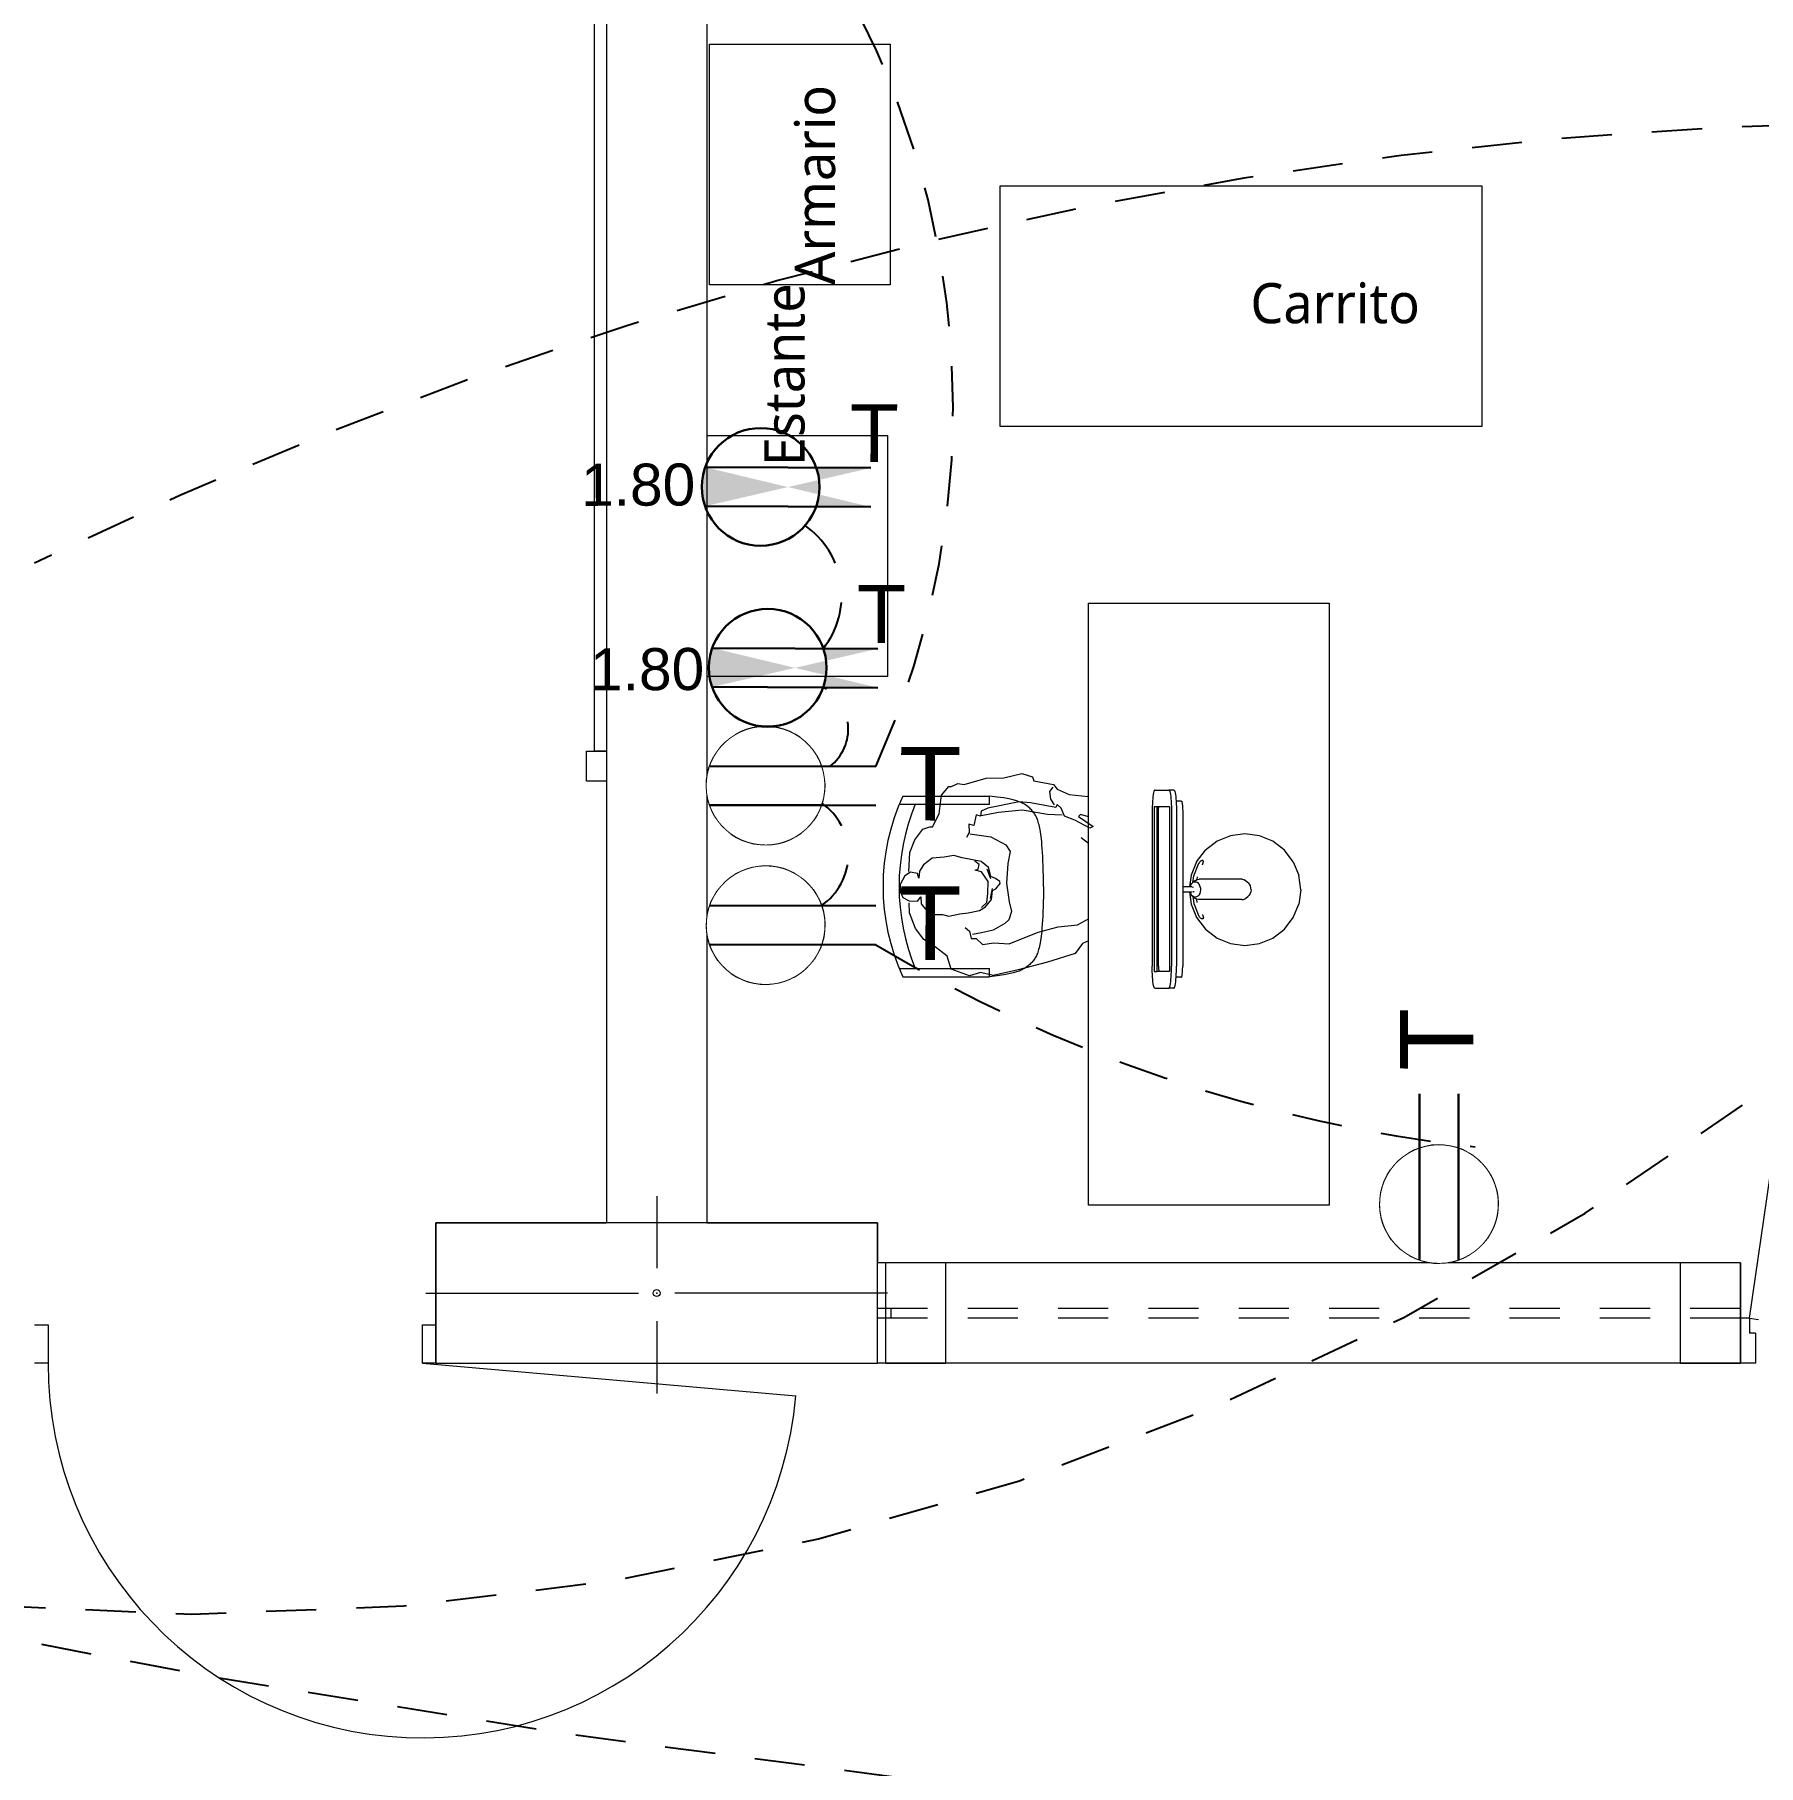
# Model space of a CAD drawing. Header units: metres. Extents: x -17 to 101, y 0 to 79.
# Drawn here: x 64.534 to 68.829, y 44.716 to 49.028 of the extents above; entities that cross this region are included whole.
import ezdxf

# ---------------------------------------------------------------- set-up
doc = ezdxf.new("R2010")
doc.units = ezdxf.units.M
doc.set_wipeout_variables(frame=1)
for name, pattern in [('CONTINUA', [0]), ('DASHED2', [0.375, 0.25, -0.125]), ('HIDDEN2', [0.1875, 0.125, -0.0625])]:
    doc.linetypes.add(name, pattern=pattern)
doc.layers.add('Cotas varias El', color=253, linetype='Continuous', lineweight=13)
doc.layers.add('TOMACORRIENTE', color=5, linetype='HIDDEN2', lineweight=30)
doc.styles.add('Generales', font='trebuc.ttf', dxfattribs={"height": 0.1})
doc.styles.get("Standard").update_dxf_attribs({"font": 'arial.ttf'})
doc.styles.add('style1', font='arial.ttf', dxfattribs={"height": 0.35})

# ---------------------------------------------------------------- blocks, each defined once
blk = doc.blocks.new('Tomacorriente con puesta a tierra')
at = {"layer": 'TOMACORRIENTE'}
blk.add_lwpolyline([(0.111, 0.0379), (0.1065, 0.0493), (0.1007, 0.0601), (0.0939, 0.0703), (0.086, 0.0798), (0.0772, 0.0883), (0.0676, 0.0959), (0.0572, 0.1024), (0.0462, 0.1079), (0.0346, 0.1121), (0.0227, 0.1151), (0.0106, 0.1168), (-0.0017, 0.1173), (-0.014, 0.1165), (-0.0261, 0.1144), (-0.0379, 0.111), (-0.0493, 0.1065), (-0.0601, 0.1007), (-0.0703, 0.0939), (-0.0798, 0.086), (-0.0883, 0.0772), (-0.0959, 0.0676), (-0.1024, 0.0572), (-0.1079, 0.0462), (-0.1121, 0.0346), (-0.1151, 0.0227), (-0.1168, 0.0106), (-0.1173, -0.0017), (-0.1165, -0.014), (-0.1144, -0.0261), (-0.111, -0.0379), (-0.1065, -0.0493), (-0.1007, -0.0601), (-0.0939, -0.0703), (-0.086, -0.0798), (-0.0772, -0.0883), (-0.0676, -0.0959), (-0.0572, -0.1024), (-0.0462, -0.1079), (-0.0346, -0.1121), (-0.0227, -0.1151), (-0.0106, -0.1168), (0.0017, -0.1173), (0.014, -0.1165), (0.0261, -0.1144), (0.0379, -0.111), (0.0493, -0.1065), (0.0601, -0.1007), (0.0703, -0.0939), (0.0798, -0.086), (0.0883, -0.0772), (0.0959, -0.0676), (0.1024, -0.0572), (0.1079, -0.0462), (0.1121, -0.0346), (0.1151, -0.0227), (0.1168, -0.0106), (0.1173, 0.0017), (0.1165, 0.014), (0.1144, 0.0261)], close=True, dxfattribs=at)
at = {"layer": 'TOMACORRIENTE', "color": 5, "linetype": 'CONTINUA', "style": 'style1', "text_generation_flag": 4}
blk.add_text('T', height=0.1466, rotation=180, dxfattribs=at).set_placement((0.3906, -0.0687))
blk.add_wipeout([(0.111, 0.0379), (0.1065, 0.0493), (0.1007, 0.0601), (0.0939, 0.0703), (0.086, 0.0798), (0.0772, 0.0883), (0.0676, 0.0959), (0.0572, 0.1024), (0.0462, 0.1079), (0.0346, 0.1121), (0.0227, 0.1151), (0.0106, 0.1168), (-0.0017, 0.1173), (-0.014, 0.1165), (-0.0261, 0.1144), (-0.0379, 0.111), (-0.0493, 0.1065), (-0.0601, 0.1007), (-0.0703, 0.0939), (-0.0798, 0.086), (-0.0883, 0.0772), (-0.0959, 0.0676), (-0.1024, 0.0572), (-0.1079, 0.0462), (-0.1121, 0.0346), (-0.1151, 0.0227), (-0.1168, 0.0106), (-0.1173, -0.0017), (-0.1165, -0.014), (-0.1144, -0.0261), (-0.111, -0.0379), (-0.1065, -0.0493), (-0.1007, -0.0601), (-0.0939, -0.0703), (-0.086, -0.0798), (-0.0772, -0.0883), (-0.0676, -0.0959), (-0.0572, -0.1024), (-0.0462, -0.1079), (-0.0346, -0.1121), (-0.0227, -0.1151), (-0.0106, -0.1168), (0.0017, -0.1173), (0.014, -0.1165), (0.0261, -0.1144), (0.0379, -0.111), (0.0493, -0.1065), (0.0601, -0.1007), (0.0703, -0.0939), (0.0798, -0.086), (0.0883, -0.0772), (0.0959, -0.0676), (0.1024, -0.0572), (0.1079, -0.0462), (0.1121, -0.0346), (0.1151, -0.0227), (0.1168, -0.0106), (0.1173, 0.0017), (0.1165, 0.014), (0.1144, 0.0261)]).dxf.layer = 'TOMACORRIENTE'
at = {"layer": 'TOMACORRIENTE', "color": 5, "linetype": 'CONTINUA'}
for p, q in [((-0.1107, 0.0388), (0.2197, 0.0388)), ((-0.1107, -0.0388), (0.2197, -0.0388))]:
    blk.add_line(p, q, dxfattribs=at)
blk = doc.blocks.new('tomac. 2.2')
at = {"layer": 'TOMACORRIENTE'}
h = blk.add_hatch(color=256, dxfattribs=at)
h.dxf.hatch_style = 1
edge = h.paths.add_edge_path()
edge.add_line((-0.1383, 0.0488), (0.2747, 0.048))
edge.add_line((-0.1385, -0.0483), (0.2745, -0.0491))
edge = h.paths.add_edge_path()
edge.add_ellipse((0, 0), major_axis=(0.1039, 0.1035), ratio=1, start_angle=475.671, end_angle=514.329)
edge.add_line((-0.1385, -0.0483), (0.1383, -0.0488))
edge.add_ellipse((0, 0), major_axis=(0.1039, 0.1035), ratio=1, start_angle=655.671, end_angle=694.329)
edge.add_line((0.1385, 0.0483), (-0.1383, 0.0488))
at = {"layer": 'TOMACORRIENTE', "color": 5, "linetype": 'CONTINUA'}
for p, q in [((-0.1383, 0.0488), (0.2747, 0.048)), ((-0.1385, -0.0483), (0.2745, -0.0491))]:
    blk.add_line(p, q, dxfattribs=at)
blk.add_ellipse((0, 0), major_axis=(0.1039, 0.1035), ratio=1, start_param=5.497787, end_param=11.780972, dxfattribs=at)
at = {"layer": 'TOMACORRIENTE'}
blk.add_text('T', height=0.144, dxfattribs=at).set_placement((0.2215, 0.0626))

msp = doc.modelspace()

# ---------------------------------------------------------------- linework, layer by layer
at = {"layer": 'Cotas varias El', "ltscale": 0.05}
for p, q in [((65.9589, 52.4681), (65.9589, 46.0681)), ((66.2089, 52.4681), (66.2089, 46.0681))]:
    msp.add_line(p, q, dxfattribs=at)
at = {"layer": 'Cotas varias El', "linetype": 'Continuous'}
for p, q in [((65.9289, 47.2431), (65.9289, 51.2931)), ((65.9589, 51.2931), (65.9589, 47.2431)), ((65.9089, 47.1681), (65.9089, 47.2431)), ((65.9089, 47.2431), (65.9589, 47.2431)), ((65.9589, 47.2431), (65.9289, 47.2431)), ((65.9589, 47.2431), (65.9589, 47.1681)), ((65.9589, 47.1681), (65.9089, 47.1681)), ((66.0839, 46.1347), (66.0839, 45.9547)), ((68.7839, 45.9681), (66.6339, 45.9681)), ((68.7839, 45.7181), (68.7839, 45.9681)), ((68.7839, 45.9681), (68.7839, 45.7181)), ((65.5089, 45.8931), (66.0389, 45.8931)), ((66.6589, 45.8931), (66.1289, 45.8931)), ((66.0839, 45.8231), (66.0839, 45.6431)), ((65.5006, 45.7181), (66.4304, 45.6368)), ((68.7839, 45.7181), (66.6339, 45.7181))]:
    msp.add_line(p, q, dxfattribs=at)
at = {"layer": 'Cotas varias El'}
for p, q in [((66.6968, 47.1313), (66.8068, 47.1313)), ((67.321, 47.1354), (67.3203, 47.1305)), ((67.3218, 47.1394), (67.321, 47.1354)), ((67.3227, 47.1426), (67.3218, 47.1394)), ((67.3235, 47.1448), (67.3227, 47.1426)), ((67.3245, 47.146), (67.3235, 47.1448)), ((67.3252, 47.1461), (67.3245, 47.146)), ((67.3252, 47.1461), (67.3595, 47.1461)), ((67.3721, 47.1461), (67.3595, 47.1461)), ((67.3595, 47.1461), (67.3603, 47.146)), ((67.3603, 47.146), (67.3612, 47.1448)), ((67.3612, 47.1448), (67.3621, 47.1426)), ((67.3621, 47.1426), (67.3629, 47.1394)), ((67.3629, 47.1394), (67.3637, 47.1354)), ((67.3637, 47.1354), (67.3644, 47.1305)), ((67.3721, 47.1461), (67.3728, 47.146)), ((67.3728, 47.146), (67.3738, 47.1448)), ((67.3738, 47.1448), (67.3746, 47.1426)), ((67.3746, 47.1426), (67.3755, 47.1394)), ((67.3755, 47.1394), (67.3763, 47.1354)), ((67.3763, 47.1354), (67.377, 47.1305)), ((66.6881, 47.1113), (66.9127, 47.1113)), ((66.7827, 47.1311), (66.9127, 47.1311)), ((66.8077, 47.1311), (66.9127, 47.1311)), ((66.9127, 47.1113), (66.9127, 47.1311)), ((67.3185, 47.1048), (67.3184, 47.0975)), ((67.3184, 47.0975), (67.3184, 47.0916)), ((67.3184, 47.0916), (67.3184, 46.7074)), ((67.3188, 47.1119), (67.3185, 47.1048)), ((67.3192, 47.1186), (67.3188, 47.1119)), ((67.3197, 47.1249), (67.3192, 47.1186)), ((67.3203, 47.1305), (67.3197, 47.1249)), ((67.3235, 47.105), (67.3235, 46.694)), ((67.3235, 47.105), (67.3298, 47.105)), ((67.3298, 47.105), (67.3298, 46.694)), ((67.3298, 47.105), (67.3311, 47.105)), ((67.3311, 47.1048), (67.3309, 47.0975)), ((67.3309, 47.0975), (67.3309, 47.0916)), ((67.3309, 47.0916), (67.3309, 46.7074)), ((67.3311, 47.105), (67.3311, 47.1048)), ((67.3311, 47.105), (67.3348, 47.105)), ((67.3344, 47.0985), (67.3346, 47.102)), ((67.3344, 47.0949), (67.3344, 47.0985)), ((67.3344, 47.0913), (67.3344, 47.0949)), ((67.3344, 46.7077), (67.3344, 47.0913)), ((67.3346, 47.102), (67.3348, 47.105)), ((67.3348, 47.105), (67.3612, 47.105)), ((67.3612, 47.105), (67.3612, 46.694)), ((67.3644, 47.1305), (67.365, 47.1249)), ((67.365, 47.1249), (67.3655, 47.1186)), ((67.3655, 47.1186), (67.3659, 47.1119)), ((67.3659, 47.1119), (67.3662, 47.1048)), ((67.3662, 47.1048), (67.3663, 47.0975)), ((67.3663, 47.0975), (67.3664, 47.0916)), ((67.3664, 47.0916), (67.3664, 46.7074)), ((67.377, 47.1305), (67.3776, 47.1249)), ((67.3776, 47.1249), (67.3781, 47.1187)), ((67.3909, 47.1187), (67.3781, 47.1187)), ((67.3781, 47.1187), (67.3781, 47.1186)), ((67.3781, 47.1186), (67.3785, 47.1119)), ((67.3785, 47.1119), (67.3788, 47.1048)), ((67.3788, 47.1048), (67.3789, 47.0975)), ((67.3789, 47.0975), (67.3789, 47.0916)), ((67.3789, 47.0916), (67.3789, 46.7074)), ((67.3909, 47.1187), (67.3914, 47.1186)), ((67.3914, 47.1186), (67.3918, 47.118)), ((67.3918, 47.118), (67.3922, 47.117)), ((67.3922, 47.117), (67.3927, 47.1154)), ((67.3927, 47.1154), (67.393, 47.1134)), ((67.393, 47.1134), (67.3934, 47.1111)), ((67.3934, 47.1111), (67.3937, 47.1083)), ((67.3937, 47.1083), (67.3939, 47.1053)), ((67.3939, 47.1053), (67.3941, 47.102)), ((67.3941, 47.102), (67.3942, 47.0985)), ((67.3942, 47.0985), (67.3943, 47.0949)), ((67.3943, 47.0949), (67.3943, 47.0913)), ((67.3943, 47.0913), (67.3943, 46.905)), ((67.4799, 47.0185), (67.4511, 46.9964)), ((67.5135, 47.0324), (67.4799, 47.0185)), ((67.5495, 47.0371), (67.5135, 47.0324)), ((67.5855, 47.0324), (67.5495, 47.0371)), ((67.619, 47.0185), (67.5855, 47.0324)), ((67.6478, 46.9964), (67.619, 47.0185)), ((67.429, 46.9676), (67.4151, 46.934)), ((67.422, 46.9322), (67.4349, 46.9638)), ((67.429, 46.9676), (67.4511, 46.9964)), ((67.4356, 46.965), (67.4349, 46.9638)), ((67.436, 46.9652), (67.4352, 46.964)), ((67.4365, 46.9661), (67.4356, 46.965)), ((67.4373, 46.9671), (67.4365, 46.9661)), ((67.4382, 46.9681), (67.4373, 46.9671)), ((67.4391, 46.9689), (67.4382, 46.9681)), ((67.44, 46.9696), (67.4391, 46.9689)), ((67.4409, 46.9702), (67.44, 46.9696)), ((67.4417, 46.9706), (67.4409, 46.9702)), ((67.4425, 46.9709), (67.4417, 46.9706)), ((67.4433, 46.971), (67.4425, 46.9709)), ((67.4439, 46.9709), (67.4433, 46.971)), ((67.4433, 46.96), (67.4437, 46.9607)), ((67.4437, 46.9607), (67.4443, 46.9619)), ((67.4445, 46.9707), (67.4439, 46.9709)), ((67.4443, 46.9619), (67.4448, 46.9631)), ((67.445, 46.9704), (67.4445, 46.9707)), ((67.4448, 46.9631), (67.4452, 46.9643)), ((67.4454, 46.9699), (67.445, 46.9704)), ((67.4452, 46.9643), (67.4455, 46.9654)), ((67.4456, 46.9692), (67.4454, 46.9699)), ((67.4455, 46.9654), (67.4457, 46.9665)), ((67.4458, 46.9684), (67.4456, 46.9692)), ((67.4457, 46.9665), (67.4458, 46.9675)), ((67.4458, 46.9675), (67.4458, 46.9684)), ((67.67, 46.9676), (67.6478, 46.9964)), ((67.67, 46.9676), (67.6839, 46.934)), ((67.4151, 46.934), (67.4113, 46.905)), ((67.4261, 46.9212), (67.4192, 46.9155)), ((67.4225, 46.9172), (67.4192, 46.9155)), ((67.4199, 46.916), (67.422, 46.9322)), ((67.4225, 46.9172), (67.426, 46.9177)), ((67.426, 46.9177), (67.4294, 46.9168)), ((67.4261, 46.9212), (67.4305, 46.9234)), ((67.4326, 46.9147), (67.4294, 46.9168)), ((67.4307, 46.9298), (67.4298, 46.9231)), ((67.4305, 46.9234), (67.4351, 46.9241)), ((67.5429, 46.9241), (67.4351, 46.9241)), ((67.5429, 46.9241), (67.5475, 46.9229)), ((67.5518, 46.9201), (67.5475, 46.9229)), ((67.5518, 46.9201), (67.5583, 46.9147)), ((67.6886, 46.898), (67.6839, 46.934)), ((67.4113, 46.905), (67.3943, 46.905)), ((67.3943, 46.905), (67.3943, 46.8924)), ((67.3943, 46.8924), (67.3943, 46.7077)), ((67.3943, 46.8924), (67.4111, 46.8924)), ((67.4111, 46.8924), (67.4129, 46.8924)), ((67.4111, 46.8924), (67.4151, 46.862)), ((67.4128, 46.905), (67.4113, 46.905)), ((67.4141, 46.9088), (67.4128, 46.905)), ((67.4175, 46.905), (67.4128, 46.905)), ((67.4136, 46.8898), (67.4129, 46.8924)), ((67.4129, 46.8924), (67.4183, 46.8924)), ((67.4156, 46.8858), (67.4136, 46.8898)), ((67.4141, 46.9088), (67.4163, 46.9126)), ((67.4183, 46.8826), (67.4156, 46.8858)), ((67.4192, 46.9155), (67.4163, 46.9126)), ((67.4215, 46.8805), (67.4183, 46.8826)), ((67.4183, 46.8826), (67.4248, 46.8772)), ((67.4192, 46.9042), (67.4211, 46.9049)), ((67.4192, 46.9043), (67.42, 46.9047)), ((67.4197, 46.8815), (67.422, 46.8638)), ((67.42, 46.9047), (67.4211, 46.9049)), ((67.4208, 46.8925), (67.423, 46.8932)), ((67.4219, 46.8926), (67.4208, 46.8925)), ((67.4249, 46.8797), (67.4215, 46.8805)), ((67.423, 46.8932), (67.4219, 46.8926)), ((67.4291, 46.8744), (67.4248, 46.8772)), ((67.4284, 46.8801), (67.4249, 46.8797)), ((67.4317, 46.8819), (67.4284, 46.8801)), ((67.4337, 46.8733), (67.4291, 46.8744)), ((67.4307, 46.8662), (67.4296, 46.8743)), ((67.4346, 46.8847), (67.4317, 46.8819)), ((67.4353, 46.9116), (67.4326, 46.9147)), ((67.5415, 46.8733), (67.4337, 46.8733)), ((67.4368, 46.8885), (67.4346, 46.8847)), ((67.4373, 46.9075), (67.4353, 46.9116)), ((67.4383, 46.893), (67.4368, 46.8885)), ((67.4386, 46.9029), (67.4373, 46.9075)), ((67.4389, 46.8979), (67.4383, 46.893)), ((67.4386, 46.9029), (67.4389, 46.8979)), ((67.5415, 46.8733), (67.5462, 46.8739)), ((67.5462, 46.8739), (67.5506, 46.8762)), ((67.5506, 46.8762), (67.5574, 46.8819)), ((67.5603, 46.8847), (67.5574, 46.8819)), ((67.561, 46.9116), (67.5583, 46.9147)), ((67.5625, 46.8885), (67.5603, 46.8847)), ((67.5631, 46.9075), (67.561, 46.9116)), ((67.564, 46.893), (67.5625, 46.8885)), ((67.5643, 46.9029), (67.5631, 46.9075)), ((67.5646, 46.8979), (67.564, 46.893)), ((67.5646, 46.8979), (67.5643, 46.9029)), ((67.6886, 46.898), (67.6839, 46.862)), ((67.4151, 46.862), (67.429, 46.8285)), ((67.422, 46.8638), (67.4349, 46.8322)), ((67.4356, 46.831), (67.4349, 46.8322)), ((67.4365, 46.8299), (67.4356, 46.831)), ((67.4373, 46.8289), (67.4365, 46.8299)), ((67.4433, 46.8361), (67.4437, 46.8354)), ((67.4437, 46.8354), (67.4443, 46.8341)), ((67.4443, 46.8341), (67.4448, 46.8329)), ((67.4448, 46.8329), (67.4452, 46.8317)), ((67.4452, 46.8317), (67.4455, 46.8306)), ((67.4455, 46.8306), (67.4457, 46.8295)), ((67.4457, 46.8295), (67.4458, 46.8285)), ((67.67, 46.8285), (67.6839, 46.862)), ((67.429, 46.8285), (67.4511, 46.7996)), ((67.4382, 46.8279), (67.4373, 46.8289)), ((67.4391, 46.8271), (67.4382, 46.8279)), ((67.44, 46.8264), (67.4391, 46.8271)), ((67.4409, 46.8258), (67.44, 46.8264)), ((67.4417, 46.8254), (67.4409, 46.8258)), ((67.4425, 46.8251), (67.4417, 46.8254)), ((67.4433, 46.825), (67.4425, 46.8251)), ((67.4439, 46.8251), (67.4433, 46.825)), ((67.4445, 46.8253), (67.4439, 46.8251)), ((67.445, 46.8256), (67.4445, 46.8253)), ((67.4454, 46.8262), (67.445, 46.8256)), ((67.4456, 46.8268), (67.4454, 46.8262)), ((67.4458, 46.8276), (67.4456, 46.8268)), ((67.4458, 46.8285), (67.4458, 46.8276)), ((67.4511, 46.7996), (67.4799, 46.7775)), ((67.619, 46.7775), (67.6478, 46.7996)), ((67.6478, 46.7996), (67.67, 46.8285)), ((67.4799, 46.7775), (67.5135, 46.7636)), ((67.5135, 46.7636), (67.5495, 46.7589)), ((67.5495, 46.7589), (67.5855, 46.7636)), ((67.5855, 46.7636), (67.619, 46.7775)), ((66.6881, 46.7013), (66.9127, 46.7013)), ((66.9127, 46.6811), (66.9127, 46.7013)), ((67.3184, 46.7015), (67.3184, 46.7074)), ((67.3185, 46.6942), (67.3184, 46.7015)), ((67.3309, 46.7015), (67.3309, 46.7074)), ((67.3311, 46.6942), (67.3309, 46.7015)), ((67.3344, 46.7077), (67.3344, 46.7041)), ((67.3344, 46.7041), (67.3344, 46.7005)), ((67.3344, 46.7005), (67.3346, 46.697)), ((67.3662, 46.6942), (67.3663, 46.7015)), ((67.3663, 46.7015), (67.3664, 46.7074)), ((67.3788, 46.6942), (67.3789, 46.7015)), ((67.3789, 46.7015), (67.3789, 46.7074)), ((67.3941, 46.697), (67.3942, 46.7005)), ((67.3942, 46.7005), (67.3943, 46.7041)), ((67.3943, 46.7041), (67.3943, 46.7077)), ((66.6968, 46.6813), (66.8068, 46.6813)), ((66.7827, 46.6811), (66.9127, 46.6811)), ((66.8077, 46.6811), (66.9127, 46.6811)), ((67.3188, 46.6871), (67.3185, 46.6942)), ((67.3192, 46.6804), (67.3188, 46.6871)), ((67.3197, 46.6741), (67.3192, 46.6804)), ((67.3203, 46.6685), (67.3197, 46.6741)), ((67.321, 46.6636), (67.3203, 46.6685)), ((67.3218, 46.6596), (67.321, 46.6636)), ((67.3227, 46.6564), (67.3218, 46.6596)), ((67.3235, 46.694), (67.3298, 46.694)), ((67.3311, 46.694), (67.3298, 46.694)), ((67.3311, 46.694), (67.3311, 46.6942)), ((67.3348, 46.694), (67.3311, 46.694)), ((67.3346, 46.697), (67.3348, 46.694)), ((67.3612, 46.694), (67.3348, 46.694)), ((67.3621, 46.6564), (67.3629, 46.6596)), ((67.3629, 46.6596), (67.3637, 46.6636)), ((67.3637, 46.6636), (67.3644, 46.6685)), ((67.3644, 46.6685), (67.365, 46.6741)), ((67.365, 46.6741), (67.3655, 46.6804)), ((67.3655, 46.6804), (67.3659, 46.6871)), ((67.3659, 46.6871), (67.3662, 46.6942)), ((67.3746, 46.6564), (67.3755, 46.6596)), ((67.3755, 46.6596), (67.3763, 46.6636)), ((67.3763, 46.6636), (67.377, 46.6685)), ((67.377, 46.6685), (67.3776, 46.6741)), ((67.3776, 46.6741), (67.3781, 46.6803)), ((67.3781, 46.6804), (67.3785, 46.6871)), ((67.3781, 46.6803), (67.3781, 46.6804)), ((67.3909, 46.6803), (67.3781, 46.6803)), ((67.3785, 46.6871), (67.3788, 46.6942)), ((67.3909, 46.6803), (67.3914, 46.6804)), ((67.3914, 46.6804), (67.3918, 46.6809)), ((67.3918, 46.6809), (67.3922, 46.682)), ((67.3922, 46.682), (67.3927, 46.6836)), ((67.3927, 46.6836), (67.393, 46.6855)), ((67.393, 46.6855), (67.3934, 46.6879)), ((67.3934, 46.6879), (67.3937, 46.6907)), ((67.3937, 46.6907), (67.3939, 46.6937)), ((67.3939, 46.6937), (67.3941, 46.697)), ((67.3235, 46.6542), (67.3227, 46.6564)), ((67.3245, 46.653), (67.3235, 46.6542)), ((67.3252, 46.6529), (67.3245, 46.653)), ((67.3252, 46.6529), (67.3595, 46.6529)), ((67.3595, 46.6529), (67.3603, 46.653)), ((67.3721, 46.6529), (67.3595, 46.6529)), ((67.3603, 46.653), (67.3612, 46.6542)), ((67.3612, 46.6542), (67.3621, 46.6564)), ((67.3721, 46.6529), (67.3728, 46.653)), ((67.3728, 46.653), (67.3738, 46.6542)), ((67.3738, 46.6542), (67.3746, 46.6564)), ((68.8064, 45.8306), (68.9081, 46.5282)), ((68.8064, 45.8306), (68.7839, 45.8306)), ((68.8064, 45.8306), (68.8064, 45.7931)), ((68.8064, 45.8306), (68.8287, 45.8274)), ((68.8214, 45.7931), (68.8064, 45.7931)), ((68.8214, 45.7931), (68.8214, 45.7181)), ((68.8214, 45.7181), (68.7839, 45.7181))]:
    msp.add_line(p, q, dxfattribs=at)
at = {"layer": 'Cotas varias El', "linetype": 'ByBlock'}
for p, q in [((67.0711, 47.1531), (67.0627, 47.1424)), ((67.0627, 47.1424), (67.0651, 47.1233)), ((67.0651, 47.1233), (67.0742, 47.1097)), ((66.9064, 46.9496), (66.9157, 46.9258)), ((66.9198, 46.9012), (66.9147, 46.8763)), ((64.5339, 45.814), (64.5673, 45.814)), ((64.5673, 45.814), (64.5673, 45.7181)), ((65.5006, 45.7181), (65.5006, 45.814)), ((65.5006, 45.814), (65.5339, 45.814)), ((65.5339, 45.814), (65.5339, 45.7181)), ((65.5339, 45.7181), (65.5339, 45.814)), ((64.5673, 45.7181), (64.5339, 45.7181)), ((65.5339, 45.7181), (65.5006, 45.7181))]:
    msp.add_line(p, q, dxfattribs=at)
at = {"layer": 'Cotas varias El', "linetype": 'DASHED2', "ltscale": 0.5}
for p, q in [((66.6339, 45.8556), (68.7839, 45.8556)), ((68.7839, 45.8306), (66.6339, 45.8306))]:
    msp.add_line(p, q, dxfattribs=at)
at = {"layer": 'Cotas varias El', "linetype": 'DASHED2'}
msp.add_line((66.6675, 45.8556), (66.6675, 45.8306), dxfattribs=at)
at = {"layer": 'Cotas varias El'}
for points in [[(66.2154, 48.4047), (66.2154, 49.0047), (66.6654, 49.0047), (66.6654, 48.4047), (66.2154, 48.4047)], [(66.94, 48.6518), (68.14, 48.6518), (68.14, 48.0518), (66.94, 48.0518), (66.94, 48.6518)], [(66.2089, 48.0294), (66.6589, 48.0294), (66.6589, 47.4294)], [(66.6589, 48.0294), (66.6589, 47.4294), (66.2089, 47.4294)], [(67.1594, 46.112), (67.1594, 47.612), (67.7594, 47.612), (67.7594, 46.112), (67.1594, 46.112)], [(67.0477, 46.9063), (67.0476, 46.9194), (67.0474, 46.9323), (67.0471, 46.945), (67.0467, 46.9574), (67.0462, 46.9692), (67.0457, 46.9804), (67.0451, 46.9909), (67.0444, 47.0006), (67.0437, 47.0094), (67.043, 47.0173), (67.0423, 47.0244), (67.0415, 47.0308), (67.0407, 47.0366), (67.0399, 47.0419), (67.0391, 47.0468), (67.0382, 47.0513), (67.0373, 47.0556), (67.0364, 47.0596), (67.0354, 47.0633), (67.0344, 47.0669), (67.0334, 47.0702), (67.0323, 47.0733), (67.0311, 47.0762), (67.0299, 47.079), (67.0285, 47.0816), (67.0272, 47.0841), (67.0257, 47.0864), (67.0242, 47.0886), (67.0226, 47.0907), (67.0209, 47.0928), (67.0192, 47.0948), (67.0174, 47.0968), (67.0155, 47.0987), (67.0136, 47.1007), (67.0114, 47.1026), (67.009, 47.1046), (67.0064, 47.1066), (67.0034, 47.1086), (67.0001, 47.1107), (66.9964, 47.1128), (66.9921, 47.115), (66.9869, 47.1173), (66.9804, 47.1196), (66.9721, 47.1219), (66.9616, 47.1242), (66.9485, 47.1265), (66.9323, 47.1288), (66.9127, 47.1311)], [(67.0477, 46.9063), (67.0476, 46.8932), (67.0474, 46.8803), (67.0471, 46.8676), (67.0467, 46.8552), (67.0462, 46.8434), (67.0457, 46.8322), (67.0451, 46.8217), (67.0444, 46.812), (67.0437, 46.8032), (67.043, 46.7953), (67.0423, 46.7882), (67.0415, 46.7818), (67.0407, 46.776), (67.0399, 46.7707), (67.0391, 46.7658), (67.0382, 46.7613), (67.0373, 46.757), (67.0364, 46.753), (67.0354, 46.7493), (67.0344, 46.7457), (67.0334, 46.7424), (67.0323, 46.7393), (67.0311, 46.7364), (67.0299, 46.7336), (67.0285, 46.731), (67.0272, 46.7285), (67.0257, 46.7262), (67.0242, 46.724), (67.0226, 46.7219), (67.0209, 46.7198), (67.0192, 46.7178), (67.0174, 46.7158), (67.0155, 46.7139), (67.0136, 46.7119), (67.0114, 46.71), (67.009, 46.708), (67.0064, 46.706), (67.0034, 46.704), (67.0001, 46.7019), (66.9964, 46.6998), (66.9921, 46.6976), (66.9869, 46.6953), (66.9804, 46.693), (66.9721, 46.6906), (66.9616, 46.6883), (66.9485, 46.6859), (66.9323, 46.6835), (66.9127, 46.6811)], [(65.5339, 45.7181), (65.5339, 46.0681), (65.9589, 46.0681)], [(66.2089, 46.0681), (66.6339, 46.0681), (66.6339, 45.9681)]]:
    msp.add_lwpolyline(points, dxfattribs=at)
at = {"layer": 'Cotas varias El', "linetype": 'ByBlock'}
for points in [[(66.7123, 46.9433), (66.7142, 46.9903), (66.7271, 47.022), (66.7472, 47.0487), (66.7644, 47.0545), (66.7713, 47.0547), (66.7877, 47.0866), (66.7932, 47.1337), (66.8116, 47.1552), (66.8186, 47.1554), (66.834, 47.1629), (66.8498, 47.1599), (66.905, 47.1756), (66.9485, 47.177), (66.9934, 47.1871), (67.0198, 47.1792), (67.0236, 47.1689), (67.0726, 47.1601), (67.0817, 47.1482), (67.1117, 47.1352), (67.1589, 47.1298), (67.1594, 47.1296)], [(67.1594, 47.0793), (67.1394, 47.0857), (67.1344, 47.0803), (67.1717, 47.0554), (67.1631, 47.0516), (67.1259, 47.0713), (67.0995, 47.0809), (67.0919, 47.1015), (67.0812, 47.1099), (67.0779, 47.1028), (67.0149, 47.1147), (66.9869, 47.1173), (66.9091, 47.1009), (66.892, 47.0934), (66.8906, 47.0812), (66.8801, 47.0843), (66.874, 47.058), (66.8617, 47.0611), (66.8623, 47.0403), (66.8558, 47.0279)], [(66.8923, 47.083), (66.9356, 47.0913), (66.9946, 47.0967), (67.0576, 47.0865), (67.0942, 47.0842)], [(66.8642, 47.0368), (66.9166, 47.0298), (66.9538, 47.0101), (66.9648, 46.9931), (66.9588, 46.9633), (66.9551, 46.9145), (66.9619, 46.8678), (66.9679, 46.8436), (66.9616, 46.8225), (66.9514, 46.8135), (66.9224, 46.7969), (66.893, 46.7908), (66.8705, 46.7866)], [(67.1413, 47.0283), (67.1594, 47.014)], [(66.8927, 46.8534), (66.9062, 46.866), (66.909, 46.8887), (66.9098, 46.9183), (66.8933, 46.9421), (66.8775, 46.9468), (66.8844, 46.9488), (66.8875, 46.9611), (66.8768, 46.9694)], [(67.1594, 46.7707), (67.1445, 46.7641), (67.1262, 46.7391), (67.0572, 46.7178), (66.9847, 46.6981), (66.9225, 46.6839), (66.8909, 46.6916), (66.8633, 46.6837), (66.8175, 46.6997), (66.8078, 46.7324), (66.7775, 46.7558), (66.749, 46.774), (66.729, 46.8012), (66.7138, 46.8407), (66.713, 46.865)], [(66.8525, 46.8034), (66.8632, 46.795), (66.8673, 46.776), (66.8795, 46.7764), (66.8957, 46.7613), (66.9234, 46.7657), (66.9617, 46.7634), (67.0339, 46.7918), (67.084, 46.8056), (67.1326, 46.8106), (67.1594, 46.8256)]]:
    msp.add_lwpolyline(points, dxfattribs=at)
msp.add_lwpolyline([(66.939, 46.9186), (66.928, 46.926), (66.9163, 46.9307), (66.9104, 46.9531), (66.8925, 46.9682), (66.8452, 46.9771), (66.8241, 46.9834), (66.7999, 46.9791), (66.7704, 46.9764), (66.7483, 46.9601), (66.7383, 46.9441), (66.7372, 46.9267), (66.7333, 46.9387), (66.7158, 46.9416), (66.7022, 46.9325), (66.6906, 46.9113), (66.6913, 46.8922), (66.6969, 46.8784), (66.7129, 46.8702), (66.7338, 46.8692), (66.7421, 46.8799), (66.7427, 46.8625), (66.7572, 46.8456), (66.7766, 46.8358), (66.7958, 46.8364), (66.8116, 46.8317), (66.8392, 46.8378), (66.86, 46.8402), (66.8877, 46.8463), (66.9031, 46.8555), (66.9182, 46.8733), (66.9209, 46.896), (66.9285, 46.9005), (66.9397, 46.9131)], close=True, dxfattribs=at)
at = {"layer": 'Cotas varias El', "linetype": 'Continuous'}
msp.add_lwpolyline([(65.5339, 45.7181), (66.6339, 45.7181), (66.6339, 46.0681), (65.5339, 46.0681)], close=True, dxfattribs=at)
at = {"layer": 'Cotas varias El'}
for points in [[(66.6539, 45.7181), (66.8039, 45.7181), (66.8039, 45.9681), (66.6539, 45.9681)], [(68.6339, 45.7181), (68.7839, 45.7181), (68.7839, 45.9681), (68.6339, 45.9681)]]:
    msp.add_lwpolyline(points, close=True, dxfattribs=at)
at = {"layer": 'Cotas varias El', "linetype": 'Continuous'}
msp.add_circle((66.0839, 45.8931), 0.00871, dxfattribs=at)
at = {"layer": 'Cotas varias El'}
for centre, start, end in [((67.188, 46.9063), 155.3885, 204.6115), ((67.228, 46.9063), 157.7008, 202.2992)]:
    msp.add_arc(centre, 0.5403, start, end, dxfattribs=at)
at = {"layer": 'Cotas varias El', "linetype": 'ByBlock'}
msp.add_arc((65.5006, 45.7181), 0.9333, 180, 355, dxfattribs=at)
at = {"layer": 'Cotas varias El', "linetype": 'Continuous'}
msp.add_point((66.0839, 45.8931), dxfattribs=at)
at = {"layer": 'TOMACORRIENTE', "lineweight": 25}
for centre, radius, start, end in [((64.657, 48.099), 2.1657, 335.6233, 31.3129), ((69.2823, 38.0097), 10.8013, 82.41036, 116.07915), ((66.3324, 47.6306), 0.2124, 321.7005, 55.2508), ((70.2562, 74.9851), 30.5086, 256.68602, 283.33154)]:
    msp.add_arc(centre, radius, start, end, dxfattribs=at)

# ---------------------------------------------------------------- block references
at = {"layer": 'TOMACORRIENTE', "lineweight": 25, "rotation": 359.8791662159526}
msp.add_blockref('tomac. 2.2', (66.3428, 47.9014), dxfattribs=at)

# ---------------------------------------------------------------- texts
at = {"layer": 'Cotas varias El', "char_height": 0.1, "attachment_point": 3, "rotation": 90, "style": 'Generales'}
for s, width, insert in [('Armario', 0.645812, (66.4283, 48.9028)), ('Estante', 1.467529, (66.3521, 48.4089))]:
    msp.add_mtext_dynamic_manual_height_columns(s, width=width, gutter_width=1, heights=[0], dxfattribs=dict(at, insert=insert))
at = {"layer": 'Cotas varias El', "insert": (67.9853, 48.4093), "char_height": 0.1, "attachment_point": 3, "style": 'Generales'}
msp.add_mtext_dynamic_manual_height_columns('Carrito', width=0.878491, gutter_width=1, heights=[0], dxfattribs=at)
at = {"layer": 'TOMACORRIENTE', "lineweight": 25}
for p in [(65.8955, 47.8542), (65.9178, 47.3946)]:
    msp.add_text('1.80', height=0.10469, rotation=0.2113, dxfattribs=at).set_placement(p)

# ---------------------------------------------------------------- next in the draw order: block references
at = {"layer": 'TOMACORRIENTE', "lineweight": 25, "xscale": 1.25, "yscale": 1.25, "zscale": 1.25}
for p, rotation in [((66.355, 47.1571), 359.8828537432621), ((66.3553, 46.8096), 359.8828537432621), ((68.0328, 46.1147), 89.97392734490984)]:
    msp.add_blockref('Tomacorriente con puesta a tierra', p, dxfattribs=dict(at, rotation=rotation))

# ---------------------------------------------------------------- next in the draw order: linework, layer by layer
at = {"layer": 'TOMACORRIENTE', "lineweight": 25}
for centre, radius, start, end in [((64.9396, 51.5776), 6.484, 255.60391, 330.42991), ((66.4441, 47.2983), 0.1171, 307.4486, 62.2319), ((66.4066, 46.9862), 0.1551, 304.1701, 55.2448), ((68.5446, 49.9747), 3.7413, 239.2165, 263.5266)]:
    msp.add_arc(centre, radius, start, end, dxfattribs=at)

# ---------------------------------------------------------------- next in the draw order: block references
at = {"layer": 'TOMACORRIENTE', "lineweight": 25, "rotation": 359.8791662159526}
msp.add_blockref('tomac. 2.2', (66.3604, 47.451), dxfattribs=at)

doc.saveas('drawing.dxf')
